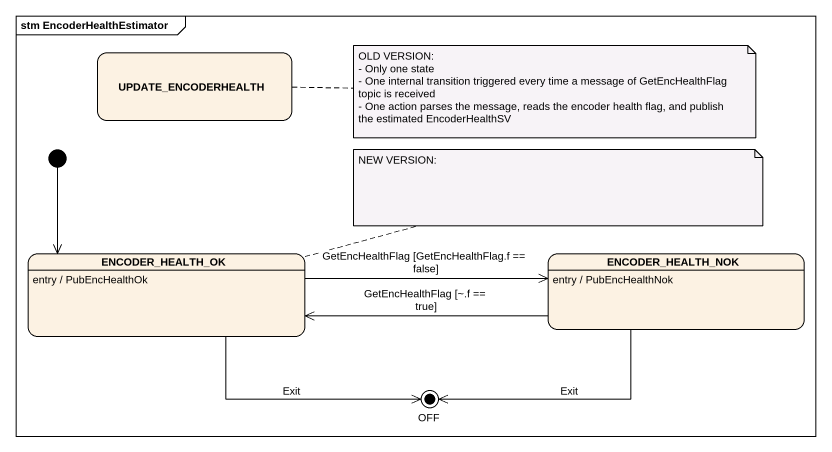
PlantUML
@startuml
mainframe stm EncoderHealthEstimator
hide empty description
state UPDATE_ENCODERHEALTH
state ENCODER_HEALTH_OK
ENCODER_HEALTH_OK : entry / PubEncHealthOk
state ENCODER_HEALTH_NOK
ENCODER_HEALTH_NOK : entry / PubEncHealthNok
state OFF <<end>>
[*] --> ENCODER_HEALTH_OK
ENCODER_HEALTH_OK -right-> ENCODER_HEALTH_NOK : GetEncHealthFlag [GetEncHealthFlag.f == false]
ENCODER_HEALTH_OK -right-> OFF : Exit
ENCODER_HEALTH_NOK -left-> ENCODER_HEALTH_OK : GetEncHealthFlag [~.f == true]
ENCODER_HEALTH_NOK -left-> OFF : Exit
note right of UPDATE_ENCODERHEALTH
  OLD VERSION:
  - Only one state
  - One internal transition triggered every time a message of GetEncHealthFlag topic is received
  - One action parses the message, reads the encoder health flag, and publish the estimated EncoderHealthSV
end note
note right of ENCODER_HEALTH_OK : NEW VERSION:
@enduml
